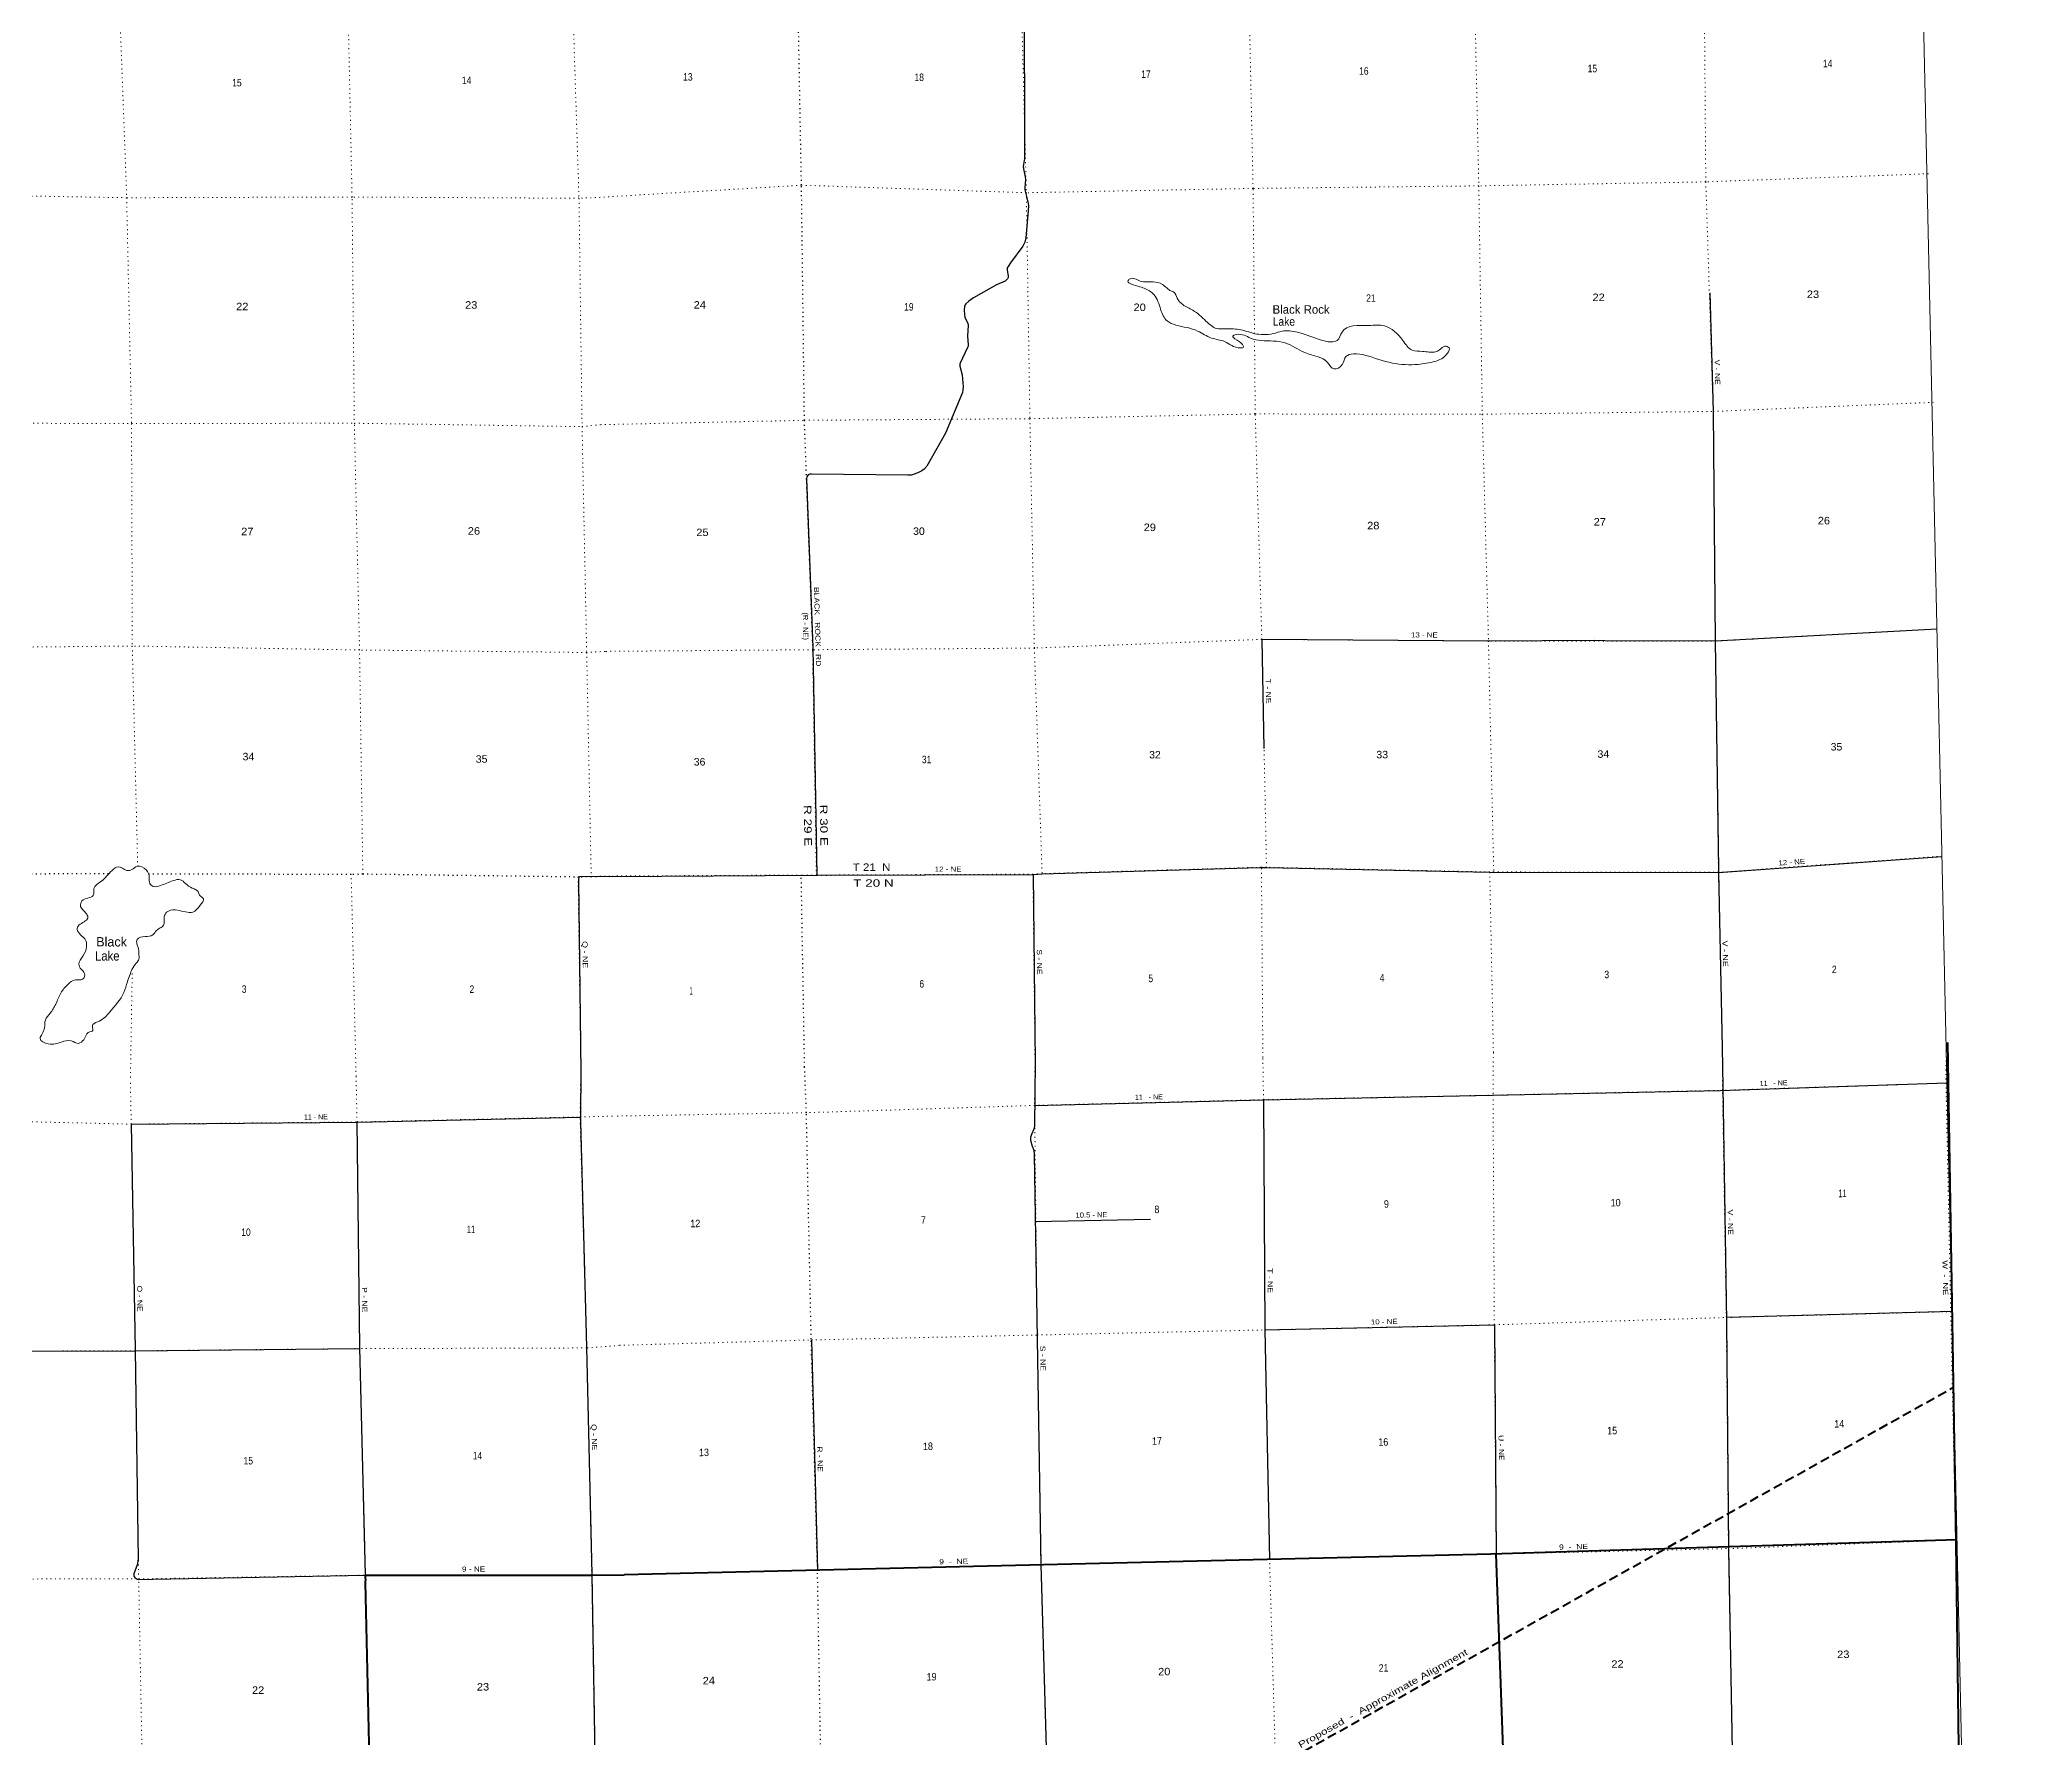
# Model space of a CAD drawing. Header units: feet. Extents: x 248627 to 501257, y -181930 to 5472.
# Drawn here: x 454601 to 501257, y -102460 to -62704 of the extents above; entities that cross this region are included whole.
import ezdxf
from ezdxf.enums import TextEntityAlignment as Align

# ---------------------------------------------------------------- set-up
doc = ezdxf.new("R2010")
doc.units = ezdxf.units.FT
doc.header["$LTSCALE"] = 70
doc.linetypes.add('DOTTED', pattern=[1.5, 0.3, -1.2])
doc.linetypes.add('MEDIUM_DASHED', pattern=[4.5, 3, -1.5])
for name, color, linetype, lineweight in [('26', 7, 'Continuous', 40), ('27', 7, 'Continuous', 40), ('29', 7, 'Continuous', 25), ('39', 7, 'Continuous', 13), ('4', 7, 'Continuous', 13), ('41', 7, 'MEDIUM_DASHED', 13), ('51', 7, 'MEDIUM_DASHED', 70), ('52', 7, 'Continuous', 25), ('6', 7, 'DOTTED', 25), ('7', 7, 'DOTTED', 13)]:
    doc.layers.add(name, color=color, linetype=linetype, lineweight=lineweight)
doc.layers.add('30', color=7, linetype='Continuous')

msp = doc.modelspace()

# ---------------------------------------------------------------- linework, layer by layer
at = {"layer": '26'}
for points in [[(499274.65, -86192.08), (499466.36, -97903.14), (499466.52, -97915.76), (499611.96, -108657.8)], [(499497.05, -97838.45), (488579, -98175.24), (468286.25, -98658.88)], [(489025.42, -108885.74), (488898.13, -103593.93), (488704.21, -98172.26)], [(462347.4, -103993.05), (462230.11, -98837.07), (462229.06, -98806.84), (462231.18, -98777.13), (462229.05, -98722.45), (462229.05, -98688.49), (462228.35, -98665.7), (462269.36, -98668.33), (462306.25, -98668.41), (462331.26, -98668.24), (467525.57, -98662.81), (468286.25, -98658.88)]]:
    msp.add_lwpolyline(points, dxfattribs=at)
at = {"layer": '29'}
for p, q in [((477858.84, -82253.67), (477906.81, -86652.39)), ((477911.32, -90380.33), (480608.02, -90329.95)), ((499400.68, -92491.21), (494095.29, -92630.01)), ((472668.36, -93159.89), (472812.65, -98551))]:
    msp.add_line(p, q, dxfattribs=at)
for points in [[(477655.75, -61472.86), (477657.38, -65481.14), (477632.05, -65669.25), (477634.43, -65723.17), (477678.69, -65911.55), (477686.33, -65971.91), (477667.92, -66159.38), (477668.24, -66217.65), (477702.7, -66374.12), (477744.38, -66536.38), (477750.96, -66588.86), (477744.12, -66711.53), (477693.38, -67344.67), (477665.66, -67445.1), (477647.57, -67491.66), (477621.07, -67535.32), (477333.96, -67929.46), (477277.9, -68009.02), (477257.22, -68047.83), (477254.93, -68088.04), (477280.32, -68240.54), (477277.9, -68269), (477262.39, -68302.63), (477241.71, -68325.91), (477208.34, -68352.67), (477003.14, -68441.23), (476464.82, -68747.65), (476352.43, -68825.17), (476287.8, -68883.37), (476269.71, -68909.24), (476254.01, -68949.06), (476249.03, -69025.65), (476254.2, -69136.88), (476265.35, -69196.46), (476333, -69350.16), (476339.51, -69390.39), (476325.19, -69642.23), (476339.51, -69844.37), (476336.93, -69876.71), (476326.92, -69909.95), (476155.97, -70275.08), (476145.63, -70303.53), (476145.28, -70346.33), (476197.92, -70550.65), (476217.98, -70735.48), (476223.18, -70828.65), (476218.01, -70903.67), (476206.87, -70967.21), (475813.07, -71917.07), (475370.11, -72689.88), (475306.43, -72762.42), (475256.36, -72795.93), (475163.41, -72843.72), (475052.14, -72883.89), (475003.03, -72898.12), (474925.41, -72902.71), (472674.84, -72874.08), (472633.77, -72876.21), (472612.82, -72883.61), (472591.87, -72895.94), (472578.31, -72913.2), (472563.52, -72942.8), (472557.35, -72987.2), (472700.33, -76936.07), (472796.25, -82271.25)], [(493709.98, -68633.19), (493785.97, -71411.61), (493835.7, -76786.99), (493910.47, -82121.59), (493910.93, -82210.76), (494001.09, -86307.56)], [(499027.42, -76503.83), (493835.7, -76786.99), (491251, -76782.26), (491015.59, -76774.77), (488538.95, -76788.86), (483218.16, -76746.76), (483262.33, -79299.37)], [(467948.61, -82297.6), (472806.28, -82271.21), (477872.8, -82253.05), (478072.39, -82241.57), (483160.75, -82092.45), (483327.1, -82092.5), (488550.66, -82201.75), (493910.93, -82210.76), (499144.73, -81833.32)], [(467948.61, -82297.6), (467236.61, -82312.28), (467227.74, -82320.96), (467219.23, -82333.37), (467213.32, -82361.24), (467212.16, -82403.07), (467270.47, -86874.01)], [(494001.09, -86307.56), (494016.62, -87226.45), (494096.68, -92725.35), (494149.4, -98041.31), (494341.15, -108796.35), (494384.47, -111523.41)], [(477906.81, -86652.39), (477890.62, -88149.94), (477874.68, -88222.45), (477825.53, -88344.08), (477797.56, -88413.8), (477796.72, -88477.39), (477842.81, -88617.34), (477875.11, -88713.87), (477885.51, -88815.71), (478043.8, -98412.62), (478356.62, -109147.29)], [(467270.47, -86874.01), (467259.37, -87899.15), (467262.32, -88043.94), (467404.79, -93321.6), (467529.96, -98643.92), (467616.05, -103844.88), (467610.57, -103911.1), (467603.05, -103936.39), (467582.99, -103947.19), (467551.17, -103955.68), (462349.47, -104010.78)], [(477895.89, -87662.93), (483267.02, -87528.26), (493953.88, -87310.49), (499261.49, -87137.52)], [(483256.91, -87528.47), (483288.26, -92921.25), (483398.53, -98298.71)], [(456740.96, -88101.64), (462040.24, -88053.04), (467255.12, -87935.24)], [(456740.96, -88101.64), (456833.78, -93385.86), (456905.91, -98292.13), (456880.45, -98423.73), (456800.36, -98630.78), (456799.82, -98686.92), (456822.97, -98722.81), (456867.72, -98750.6), (456909.52, -98764.42), (457258.1, -98759.09), (462228.35, -98665.7)], [(462228.35, -98665.7), (462091.17, -93333.87), (462031.69, -88053.23)], [(483288.26, -92921.29), (488662.77, -92801.33), (488704.21, -98172.26)], [(446380.55, -93473.95), (450384.04, -93448.48), (450528.31, -93471.83), (450757.45, -93531.26), (450853.72, -93538.09), (450944.15, -93522.77), (451084.18, -93454.85), (451152.07, -93433.62), (451253.91, -93425.13), (451508.5, -93429.38), (452144.99, -93361.46), (452289.26, -93357.21), (452433.53, -93382.68), (452641.45, -93420.89), (456840.14, -93413.45), (462091.17, -93359.34)]]:
    msp.add_lwpolyline(points, dxfattribs=at)
at = {"layer": '39'}
for points in [[(483054.23, -69592.7), (482679.69, -69488.67), (482343.91, -69475.01), (482162.92, -69465.33), (481909.26, -69291.5), (481602.22, -69037.83), (481365.24, -68906.06), (481232.41, -68750.76), (481156.09, -68612.83), (481063.07, -68571.78), (480991.95, -68516.34), (480888.26, -68431.13), (480672.4, -68371.58), (480366.7, -68353.49), (480120.87, -68306.41), (480079.4, -68357.3), (480168.8, -68426.59), (480465.54, -68521.32), (480690.73, -68671.37), (480848.38, -69017.64), (480998.89, -69285.47), (481207.26, -69383.38), (481713.63, -69523.65), (482039.5, -69688.47), (482344.11, -69771.01), (482719.98, -69919.06), (482788, -69898.02), (482763.09, -69841.97), (482588.3, -69703.33), (482535.26, -69647.65), (482623.09, -69606.22), (482953.84, -69690.42), (483201.84, -69749.55), (483489.32, -69757.82), (483761.2, -69800.52), (484222.63, -70029.99), (484539.55, -70130.49), (484756.38, -70258.5), (484905.28, -70413.58), (485104.61, -70300.19), (485186.47, -70121.9), (485362.38, -70057.14), (485648.25, -70093.62), (486273.76, -70274.59), (486879.04, -70304.81), (487255.89, -70239.4), (487564.57, -70044), (487600.91, -69914.65), (487503.99, -69881.7), (487378.56, -69963.91), (487286.8, -70011.45), (486983.23, -70001.38), (486735.68, -69974.46), (486519.42, -69745.77), (486092.58, -69405.09), (485718.66, -69393.94), (485095.93, -69549.21), (484984.19, -69746.02), (484839.97, -69778.14), (484586.11, -69731.17), (483863.73, -69521.28), (483693.01, -69527.57), (483484.84, -69584.7), (483250.04, -69605.94), (483050.91, -69592.48)], [(456765.76, -84461.25), (456650.78, -84768.16), (456567.32, -85020.42), (456243.01, -85468.47), (455994.4, -85686.47), (455844.69, -85770.64), (455831.16, -85817.03), (455840.29, -85911.41), (455748.28, -85946.66), (455694.65, -85999.55), (455627.77, -86122.96), (455506.2, -86208.81), (455336.75, -86150.48), (455106.03, -86179.3), (454799.13, -86223.08), (454606.75, -86092.65), (454651.76, -85989.6), (454712.36, -85844.15), (454730.37, -85665.03), (454841, -85502.91), (454975.13, -85288.26), (455090.72, -85033.61), (455253.11, -84830.69), (455434.71, -84724.04), (455603.27, -84705.99), (455647.92, -84570.78), (455568.45, -84475.21), (455514.81, -84355.22), (455611.1, -84169.15), (455692.84, -83941.04), (455683.4, -83820.53), (455506.13, -83607.49), (455472.94, -83517.42), (455544.14, -83420.09), (455727.04, -83253.12), (455681.8, -83163.18), (455555.33, -82999.81), (455586, -82872.81), (455721.84, -82804.88), (455851.74, -82745.07), (455869.03, -82676.52), (455867.93, -82582.05), (456026.8, -82421.38), (456292.98, -82158.95), (456434.64, -82072.87), (456640.55, -82156.91), (456754.85, -82137.48), (456884.56, -82061.59), (457088.42, -82141.64), (457164.9, -82325.69), (457176.53, -82462.25), (457257.73, -82533.68), (457424.26, -82513.64), (457724.29, -82397.57), (457892.8, -82375.5), (458012.4, -82466.58), (458170.36, -82573.29), (458318.15, -82670.07), (458338.99, -82734.16), (458430.42, -82821.55), (458357.81, -82971.15), (458180.93, -83138.06), (458014.1, -83131.97), (457772.42, -83082.52), (457570.15, -83139.15), (457513.13, -83246.36), (457495.33, -83443.58), (457419.72, -83506.78), (457336, -83564.04), (457244.8, -83669.64), (457064.42, -83707.93), (456880.34, -83774.41), (456873.52, -83879.02), (456906.67, -83965.08), (456918.42, -84111.69), (456917.86, -84236.34), (456858.66, -84329.5), (456765.25, -84462.62)]]:
    msp.add_spline(points, degree=3, dxfattribs=at)
at = {"layer": '4'}
msp.add_lwpolyline([(248626.54, 1367.98), (279703.36, 1731.35), (310779.64, 2137.47), (341855.35, 2586.32), (372930.4, 3077.93), (404004.75, 3612.28), (435078.34, 4189.37), (466151.09, 4809.2), (497222.97, 5471.78), (501256.99, -177792.42), (469933.02, -178460.37), (438608.16, -179085.23), (407282.48, -179667), (375956.01, -180205.69), (344628.84, -180701.29), (313301.02, -181153.78), (281972.62, -181563.19), (250643.67, -181929.51)], close=True, dxfattribs=at)
msp.add_lwpolyline([(248626.54, 1367.98), (279703.36, 1731.35), (310779.64, 2137.47), (341855.35, 2586.32), (372930.4, 3077.93), (404004.75, 3612.28), (435078.34, 4189.37), (466151.09, 4809.2), (497222.97, 5471.78), (501256.99, -177792.42), (469933.02, -178460.37), (438608.16, -179085.23), (407282.48, -179667), (375956.01, -180205.69), (344628.84, -180701.29), (313301.02, -181153.78), (281972.62, -181563.19), (250643.67, -181929.51)], close=True, dxfattribs=at)
at = {"layer": '51'}
msp.add_line((468552.35, -111554.24), (499418.34, -94262.8), dxfattribs=at)
at = {"layer": '6'}
msp.add_line((472510.67, -86765.44), (472431.25, -82275.32), dxfattribs=at)
for points in [[(472793.62, -82275.32), (472705.01, -76989.08), (472505.9, -71615.28), (472437.53, -66108.86), (472340.76, -61007.56), (472244.83, -55682.74), (472125.65, -50277.67), (472007.65, -44955.15), (471897.85, -40933.12)], [(499144.73, -81833.32), (493910.93, -82210.76), (488648.22, -82201.95), (488555.57, -82201.33), (483327.1, -82092.5), (483208.82, -82091.11), (478072.39, -82241.57), (477859.33, -82253.85), (472793.37, -82275.32), (472439.64, -82275.32), (467948.61, -82297.6)], [(456209.1, -82237.46), (451639.04, -82253.01), (451488.08, -82251.17), (446302.26, -82241.28), (446186.48, -82242.22), (440948.97, -82210.92), (440880.48, -82209.72), (436741.88, -82185.05)], [(467948.61, -82297.6), (467509.5, -82308.94), (467224.13, -82314.35), (462164.85, -82247.28), (461891.69, -82254.49), (457148.68, -82242.99)], [(473548.76, -132572.66), (473496.8, -130676.59), (473411.96, -125295.2), (473323.12, -119927.77), (473225.98, -114585.34), (473100.27, -109227.03), (472904.26, -103886.75), (472812.65, -98551), (472664.99, -93138.41), (472552.18, -87833.58), (472510.67, -86765.44)]]:
    msp.add_lwpolyline(points, dxfattribs=at)
at = {"layer": '7'}
for p, q in [((483241.94, -86539.35), (483208.82, -82091.11)), ((462007.23, -86981.83), (461891.69, -82254.49)), ((467206.92, -82314.12), (467270.47, -86874.01)), ((477859.33, -82253.85), (477906.81, -86652.39)), ((488555.57, -82201.33), (488639.8, -86423.69)), ((456765.17, -84466.83), (456721.66, -87088.88))]:
    msp.add_line(p, q, dxfattribs=at)
for points in [[(494001.09, -86307.56), (493910.93, -82210.76), (493835.7, -76786.99), (493787.21, -71407.16), (493614.19, -66031), (493571.44, -60630.97), (493425.49, -55320.9), (493320.26, -49907.6), (493197.67, -44544.86), (493117.83, -40480.78)], [(466649.96, -41045.79), (466673.61, -45062.65), (466795.39, -50358.34), (466922.56, -55762.5), (467056.81, -61104.31), (467226.98, -66415.52), (467299.14, -71764.06), (467406.78, -77053.89), (467512.68, -82308.86)], [(477006.76, -40827.75), (477122.27, -44991.94), (477375.86, -50240.17), (477494.37, -55598.92), (477564.59, -60952.28), (477702.82, -66284.6), (477786.24, -71577.38), (477890.89, -76950.41), (478072.39, -82241.57)], [(483045.33, -69585.24), (483012.41, -66183.88), (482897.48, -60794.87), (482800.09, -55508.33), (482705.51, -50137.17), (482495.11, -44817.89), (482420.19, -40711.31)], [(487827.46, -40595.42), (487892.76, -44691.84), (488019.11, -50036.39), (488126.35, -55449.67), (488182.21, -60783.08), (488298.46, -66123.75), (488380.67, -71472.92), (488524.65, -76785.03), (488648.22, -82201.95)], [(455994.63, -41255.68), (456101.26, -45061.29), (456210.98, -50357.13), (456280.66, -55665.49), (456435.79, -61065.33), (456634.4, -66402.34), (456748.07, -71692.1), (456766.38, -76902.56), (456892.32, -82062.46)], [(462164.85, -82247.28), (462087.79, -76995.3), (461966.08, -71705.63), (461912.33, -66385.02), (461801.04, -61127.4), (461551.49, -55728.66), (461438.97, -50364.51), (461331, -45046.55), (461251.38, -41151.79)], [(498826.02, -65838.95), (493614.19, -66031), (488298.46, -66123.75), (483012.41, -66183.88), (477702.82, -66284.6), (472437.53, -66108.86), (467620.51, -66397.84)], [(467620.51, -66397.84), (467226.98, -66415.52), (461912.33, -66385.02), (456634.4, -66402.34), (451339.09, -66307.29), (445994.53, -66297.24), (444369.85, -66281.62)], [(483327.1, -82092.5), (483217.13, -76748.79), (483063.54, -71467.02), (483046.62, -69718.34)], [(467730.29, -71717.74), (472505.9, -71615.28), (477786.24, -71577.38), (483063.54, -71467.02), (488380.67, -71472.92), (493787.21, -71407.16), (498964.57, -71193.42)], [(440851.6, -71514.33), (446122.78, -71631.05), (451399.43, -71676.07), (456748.07, -71692.1), (461965.82, -71683.52), (467299.14, -71764.06), (467730.29, -71717.74)], [(499027.42, -76503.83), (493849.76, -76786.8), (488524.65, -76785.03), (483218.16, -76746.76), (477890.89, -76950.41), (472705.01, -76989.08), (467839.86, -77027.22)], [(467839.86, -77027.22), (467406.78, -77053.89), (462087.79, -76995.3), (456766.38, -76902.56), (451527.02, -76953.6), (446193.69, -76911.66), (441070.42, -76928.65)], [(494680.79, -132122.51), (494642.23, -130145.8), (494514.3, -124804.26), (494466.15, -119452.68), (494422.13, -114024.58), (494342.41, -108770.89), (494244.85, -103442.17), (494144.92, -98042.64), (494095.29, -92630.01), (494006.91, -87305.48), (494001.09, -86307.56)], [(499240.7, -86192.83), (499238.23, -87137.02), (499350.05, -92490.72), (499466.65, -97910.47), (499538.03, -103202.88), (499610.6, -108656.57), (499693.89, -113829.93), (499773.61, -119207.45), (499856.9, -124617.7), (499942.57, -129985.09), (499985.02, -132006.43)], [(477906.81, -86652.39), (477895.89, -87662.93), (477957.25, -93038.29), (478041.72, -98421.74), (478197.56, -103767.12), (478356.99, -109112.48), (478478.34, -114475.71), (478579.12, -119855.91), (478692.48, -125144.44), (478828.1, -130550.53), (478823, -132462.16)], [(484093.76, -132350.48), (484067.74, -130426.14), (483850.4, -125035.77), (483809.55, -119727.07), (483813.12, -114351.95), (483714.37, -108998.24), (483556.35, -103652.72), (483398.53, -98298.71), (483288.26, -92921.29), (483256.91, -87528.47), (483241.94, -86539.35)], [(488639.8, -86423.69), (488631.59, -87420.94), (488662.77, -92801.33), (488705.37, -98177.74), (488898.41, -103587.98), (489027.94, -108940.83), (489102.76, -114220.4), (489181.29, -119589.55), (489262.21, -124896.84), (489339.54, -130305.29), (489407.32, -132236.68)], [(457132.99, -110244.13), (457102.01, -109422.85), (457015.31, -104095.01), (456916.33, -98753.28), (456833.43, -93411.3), (456740.96, -88101.64), (456721.66, -87088.88)], [(462007.23, -86981.83), (462029.41, -88050.63), (462093.71, -93358.72), (462228.35, -98665.7), (462347.52, -104013.14), (462472.93, -109374.56), (462504.35, -110779)], [(468193.73, -132678.75), (468180.72, -130776.57), (468069.01, -125390.8), (468048.44, -120049.85), (467990.64, -114639.1), (467767.59, -109335.52), (467613.86, -103962.48), (467525.57, -98662.81), (467404.81, -93343.55), (467252.51, -87932.28), (467270.47, -86874.01)], [(499261.49, -87137.52), (499239.42, -87138.21), (494016.43, -87307.86), (488633.97, -87423.32), (483256.91, -87528.47), (477895.89, -87662.93), (472552.18, -87833.58), (468064.51, -87913.43)], [(442022, -87960.12), (446334.11, -88148.7), (451480.01, -87977.26), (456740.96, -88101.64), (462029.41, -88050.63), (467252.51, -87932.28), (468064.51, -87913.43)], [(468174.05, -93281.81), (472671.2, -93156.75), (477956.06, -93040.67), (483288.26, -92921.29), (488662.77, -92801.33), (494095.29, -92630.01), (499335.78, -92493.1), (499400.68, -92491.21)], [(468174.05, -93281.81), (467404.81, -93343.55), (462093.71, -93358.72), (456833.43, -93411.3), (451512.21, -93422.6), (446380.53, -93471.15), (445283.04, -93438.7)], [(499497.05, -97838.45), (499409.54, -97843.22), (494096.57, -98044.33), (488707.75, -98170.6), (483398.53, -98298.71), (478024.37, -98424.97), (472819.46, -98551.23), (468286.25, -98658.88)], [(452858, -98756.94), (456916.33, -98753.28), (462228.35, -98665.7), (467525.57, -98662.81), (468287.43, -98658.87), (468287.72, -98672.17)]]:
    msp.add_lwpolyline(points, dxfattribs=at)

# ---------------------------------------------------------------- texts
at = {"layer": '27'}
for s, rotation, width, p in [('W  -  NE', 271.104, 1.35, (499155.73, -91291.75)), ('9  -  NE', 1.365, 1.25, (490179.09, -98067.09)), ('9  -  NE', 1.365, 1.25, (475664.26, -98413.02)), ('9 - NE', 0.395, 1.2, (464486.7, -98583.95))]:
    msp.add_text(s, height=120, rotation=rotation, dxfattribs=dict(at, width=width)).set_placement(p)
at = {"layer": '30'}
for s, rotation, width, p in [('V - NE', 271.073, 1.25, (493827.08, -70489.57)), ('BLACK   ROCK   RD', 271.52, 1.25, (472754.03, -76450.94)), ('(R - NE)', 271.02, 1.1, (472474.03, -76438.45)), ('13 - NE', 359.787, 1.15, (487023.55, -76702.09)), ('T - NE', 270.972, 1.25, (483309.63, -77960.28)), ('12 - NE', 0.205, 1.15, (475871.06, -82188.55)), ('12 - NE', 3.546, 1.15, (495630.47, -82024.62)), ('Q - NE', 271.004, 1.3, (467312.5, -84132.64)), ('V - NE', 271.562, 1.3, (494011.19, -84110.1)), ('S - NE', 270.625, 1.25, (477951.19, -84303.25)), ('11   - NE', 1.867, 0.95, (495204.67, -87199.69)), ('11   - NE', 1.436, 0.95, (480573.54, -87525.77)), ('10.5 - NE', 1.07, 1.1, (479229.5, -90285.69)), ('V - NE', 270.834, 1.25, (494132.84, -90400.23)), ('T - NE', 270.333, 1.25, (483351.54, -91766.17)), ('10 - NE', 1.324, 1.15, (486084.6, -92786.65)), ('S - NE', 270.945, 1.25, (478031.41, -93588.25)), ('U - NE', 271.532, 1.25, (488768.32, -95686.51)), ('R - NE', 271.533, 1.25, (472813.07, -95950.09))]:
    msp.add_text(s, height=120, rotation=rotation, dxfattribs=dict(at, width=width)).set_placement(p, align=Align.CENTER)
for s, rotation, width, p in [('11 - NE', 0.525, 0.9, (460786.7, -87994.53)), ('O - NE', 271.006, 1.25, (456877.38, -91882.53)), ('P - NE', 270.645, 1.25, (462145.25, -91920.13)), ('Q - NE', 271.347, 1.25, (467517.27, -95127.05))]:
    msp.add_text(s, height=120, rotation=rotation, dxfattribs=dict(at, width=width)).set_placement(p)
at = {"layer": '41'}
for s, height, p in [('Black Rock', 200, (483468.18, -69119.04)), ('Black', 220, (455921.21, -83940.32))]:
    msp.add_text(s, height=height, dxfattribs=at).set_placement(p)
at = {"layer": '41', "width": 0.9}
for height, p in [(200, (483473.11, -69400.2)), (220, (455893.33, -84270.22))]:
    msp.add_text('Lake', height=height, dxfattribs=at).set_placement(p)
at = {"layer": '52', "width": 1.4}
msp.add_text('Proposed  -  Approximate Alignment', height=150, rotation=29.312, dxfattribs=at).set_placement((486089.48, -101617.54), align=Align.CENTER)
at = {"layer": '6'}
for s, rotation, width, p in [('R 29 E', 270.96, 1.35, (472490.98, -80629.18)), ('R 30 E', 270.96, 1.35, (472865.89, -80620.23)), ('T 21  N', 0.243, 1.15, (473637.83, -82171.74)), ('T 20 N', 0.205, 1.35, (473649.11, -82543.01))]:
    msp.add_text(s, height=175, rotation=rotation, dxfattribs=dict(at, width=width)).set_placement(p)
at = {"layer": '7'}
for s, width, p in [('17', 0.85, (480393.4, -63596.89)), ('16', 0.85, (485495.86, -63521.7)), ('15', 0.85, (490846.79, -63462.56)), ('14', 0.85, (496357.06, -63346.62)), ('15', 0.85, (459105.7, -63794.15)), ('14', 0.85, (464485.42, -63739.84)), ('13', 0.85, (469666.58, -63659.26)), ('18', 0.85, (475083.38, -63667.41)), ('23', 1.1, (495981.31, -68750.46)), ('22', 1.1, (459197.49, -69037.69)), ('23', 1.1, (464560.01, -69000.25)), ('24', 1.1, (469912.6, -68999.76)), ('19', 0.85, (474840.57, -69045.22)), ('20', 1.1, (480213.52, -69055.38)), ('21', 0.85, (485660.92, -68840.3)), ('22', 1.1, (490961.39, -68821.62)), ('27', 1.1, (459316.82, -74306.19)), ('26', 1.1, (464623.53, -74293.91)), ('25', 1.1, (469974.41, -74327.05)), ('30', 1.05, (475050.51, -74299.5)), ('29', 1.1, (480450.66, -74208.92)), ('28', 1.1, (485684.66, -74168.05)), ('27', 1.1, (490989.67, -74080.93)), ('26', 1.1, (496236.88, -74051.87)), ('35', 1.05, (496537.87, -79349.99)), ('34', 1.05, (459348.74, -79579.01)), ('35', 1.05, (464809.08, -79636.13)), ('36', 1.05, (469913.76, -79701.86)), ('31', 0.85, (475256.71, -79647.44)), ('32', 1.05, (480578.21, -79535.66)), ('33', 1.05, (485899.38, -79532.63)), ('34', 1.05, (491078.26, -79520.29)), ('2', 0.85, (496566.88, -84564.67)), ('3', 0.85, (459330.3, -85024.74)), ('2', 0.85, (464663.15, -85028.94)), ('1', 0.4, (469817.9, -85065.91)), ('6', 0.85, (475198.93, -84901.82)), ('5', 0.85, (480561.87, -84775.43)), ('4', 0.85, (485977.71, -84760.69)), ('3', 0.85, (491239.39, -84682.75)), ('11', 0.65, (464601.35, -90653.81)), ('10', 0.85, (459317.92, -90719.11)), ('15', 0.85, (459372.18, -96072.19)), ('14', 0.85, (464739.18, -95952.51)), ('23', 1.1, (464836.01, -101367.51)), ('22', 1.1, (459569.65, -101446.26))]:
    msp.add_text(s, height=175, dxfattribs=dict(at, width=width)).set_placement(p)
for s, width, p in [('8', 0.9, (480703.28, -90186.21)), ('9', 0.9, (486078.14, -90059.77)), ('10', 0.9, (491387.36, -90030.35)), ('11', 0.65, (496720.83, -89813.29)), ('12', 0.9, (469833.99, -90517.41)), ('7', 0.9, (475235.71, -90434.28)), ('14', 0.9, (496624.1, -95208.31)), ('18', 0.9, (475282.44, -95736.47)), ('17', 0.9, (480645.26, -95611.5)), ('16', 0.9, (485945.88, -95635.51)), ('15', 0.9, (491306.55, -95368.44)), ('13', 0.9, (470037.23, -95879.53)), ('21', 0.85, (485957.92, -100927.72)), ('22', 1.1, (491404.85, -100835.28)), ('23', 1.1, (496692.4, -100609.4)), ('24', 1.1, (470126.18, -101225.03)), ('19', 0.9, (475367.64, -101133.96)), ('20', 1.1, (480790.55, -101013.93))]:
    msp.add_text(s, height=175, rotation=1, dxfattribs=dict(at, width=width)).set_placement(p)

doc.saveas('drawing.dxf')
